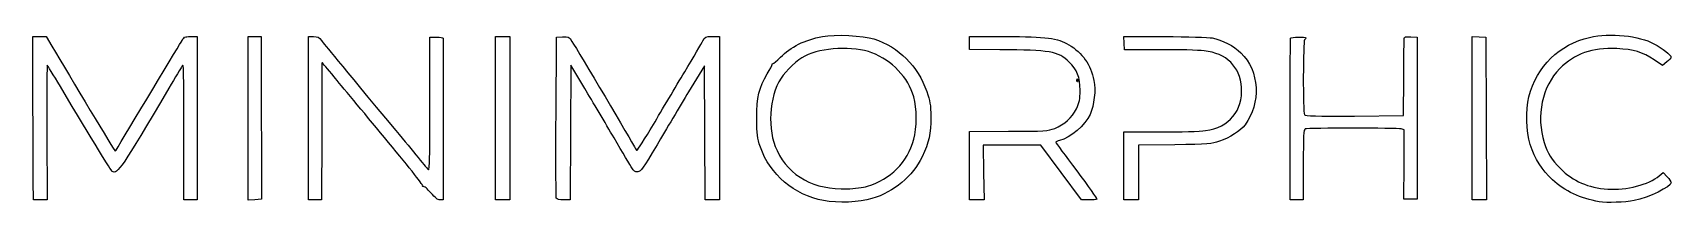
# Model space of a CAD drawing. Extents: x 135 to 1386, y 440 to 571.
import ezdxf

# ---------------------------------------------------------------- set-up
doc = ezdxf.new("R2010")
doc.units = 0
doc.layers.add('Image', color=7, linetype='CONTINUOUS')

msp = doc.modelspace()

# ---------------------------------------------------------------- linework, layer by layer
at = {"layer": 'Image', "color": 7}
for points in [[(134.9469, 519.60668), (134.81102, 567.85588), (139.94705, 567.85668), (145.08309, 567.85749), (149.34024, 560.60749)], [(255.39651, 567.85749), (260.31102, 567.85749), (260.31102, 505.35749), (260.31102, 442.85749), (255.31102, 442.85749), (250.31102, 442.85749), (250.23682, 487.60749)], [(299.31102, 505.30523), (299.31102, 567.85749), (304.31102, 567.85749), (309.31102, 567.85749), (309.37352, 514.35749)], [(345.31102, 505.35753), (345.31102, 567.85753), (349.24293, 567.85753)], [(438.12644, 515.85753), (438.06744, 567.35753), (443.18924, 567.35753)], [(448.31104, 566.60753), (448.31104, 504.35753), (448.31104, 442.85753), (445.93251, 442.85753)], [(534.50884, 506.46471), (534.81102, 567.35753), (539.5119, 567.66032)], [(653.8367, 567.85753), (659.31102, 567.85753), (659.31102, 505.35753), (659.31102, 442.85753), (653.82002, 442.85753), (648.32902, 442.85753), (648.07002, 494.21027), (647.81102, 545.563), (635.81102, 525.59865)], [(873.56125, 557.78643), (850.31102, 557.85753), (850.31102, 562.85753), (850.31102, 567.85753), (877.72305, 567.85753)], [(995.31101, 557.79432), (968.81101, 557.72242), (968.50781, 562.81612), (968.20471, 567.90981), (999.50781, 567.81611)], [(1187.3311, 567.65979), (1192.3511, 567.35753), (1192.3511, 505.35753), (1192.3511, 443.35753), (1187.2722, 443.35753), (1182.1934, 443.35753), (1182.2864, 469.99174), (1182.3794, 496.62594), (1180.0999, 497.19513)], [(556.42395, 528.14435), (545.81102, 545.93118), (545.55202, 494.39435), (545.29302, 442.85753), (540.27064, 442.85753)], [(1382.9558, 548.40011), (1379.6005, 545.84094), (1373.2058, 550.12198)], [(1144.3777, 507.09518), (1181.811, 507.35753), (1182.0394, 536.35753)], [(309.50283, 452.10749), (309.56963, 443.35749), (304.44032, 443.05523), (299.31102, 442.75297), (299.31102, 505.30523)], [(355.51286, 492.10753), (355.31102, 442.85753), (350.31102, 442.85753), (345.31102, 442.85753), (345.31102, 505.35753)], [(1105.3205, 469.75032), (1105.3205, 442.85753), (1100.3205, 442.85753), (1095.3205, 442.85753), (1095.311, 504.35753)], [(145.6473, 494.35749), (145.82898, 442.85749), (140.56999, 442.85749), (135.31102, 442.85749), (135.1969, 457.10749)], [(850.31279, 469.10753), (850.31479, 495.35753), (880.06302, 495.39273)], [(968.31101, 468.85753), (968.31101, 494.85753), (996.06101, 494.87733)], [(941.39435, 442.90447), (935.81102, 442.95137), (920.36897, 463.90443), (904.92692, 484.85749), (882.86897, 484.85849), (860.81102, 484.85949), (861.11715, 463.8584), (861.42328, 442.85749), (855.86715, 442.85749), (850.31102, 442.85749), (850.31279, 469.10753)], [(1007.061, 485.06504), (979.31101, 484.6706), (979.31101, 463.76406), (979.31101, 442.85753), (973.81101, 442.85753), (968.31101, 442.85753), (968.31101, 468.85753)], [(1377.1819, 461.40233), (1380.2364, 463.97252), (1383.2444, 460.665)]]:
    msp.add_lwpolyline(points, dxfattribs=at)
for points in [[(488.31102, 505.35753), (488.31102, 567.85753), (493.81102, 567.85753), (499.31102, 567.85753), (499.31102, 505.35753), (499.31102, 442.85753), (493.81102, 442.85753), (488.31102, 442.85753)], [(1234.311, 505.40979), (1234.311, 567.96205), (1239.561, 567.65979), (1244.811, 567.35753), (1245.0686, 505.10753), (1245.3261, 442.85753), (1239.8186, 442.85753), (1234.311, 442.85753)], [(932.39001, 534.44082)], [(772.31098, 453.3787)], [(534.72745, 444.21471)], [(738.93034, 442.39145)], [(1331.311, 441.54906)]]:
    msp.add_lwpolyline(points, close=True, dxfattribs=at)
for points in [[(197.85537, 480.08089), (198.22784, 480.4708), (245.07648, 558.44177), (248.0421, 563.60749)], [(248.0421, 563.60749), (250.39159, 567.69998), (250.66414, 567.85749), (255.39651, 567.85749)], [(349.24293, 567.85753), (352.47438, 567.85753), (353.55715, 567.32061), (355.32096, 564.84357)], [(355.32096, 564.84357), (357.47641, 561.81653), (368.36933, 548.60548), (412.1651, 495.90246)], [(443.18924, 567.35753), (446.00623, 567.35753), (448.31104, 567.02003), (448.31104, 566.60753)], [(539.5119, 567.66032), (543.99029, 567.94877), (544.3276, 567.78311), (546.63867, 564.16032)], [(546.63867, 564.16032), (551.4573, 556.60672), (593.31026, 485.9533), (594.45685, 483.43682)], [(632.79472, 540.85753), (639.52235, 552.13253), (645.77728, 562.82003), (646.69458, 564.60753)], [(646.69458, 564.60753), (648.26887, 567.6753), (648.66932, 567.85753), (653.8367, 567.85753)], [(705.89285, 551.97258), (713.76209, 560.01317), (724.37652, 565.27964), (737.99784, 567.90184)], [(737.99784, 567.90184), (747.38236, 569.70842), (769.18715, 568.66732), (777.31102, 566.02477)], [(777.31102, 566.02477), (796.36948, 559.8254), (810.85451, 545.42728), (817.67631, 525.90166)], [(877.72305, 567.85753), (909.44916, 567.85753), (917.41711, 566.83089), (926.12129, 561.62163)], [(999.50781, 567.81611), (1016.7246, 567.76451), (1033.061, 567.30166), (1035.811, 566.78743)], [(1035.811, 566.78743), (1042.9298, 565.45627), (1052.458, 560.50816), (1057.6852, 555.42791)], [(1095.311, 504.35753), (1095.311, 538.18253), (1095.4235, 566.19503), (1095.561, 566.60753)], [(1095.561, 566.60753), (1095.9038, 567.63585), (1107.311, 567.81797), (1107.311, 566.79513)], [(1106.311, 565.35753), (1105.1037, 564.61139), (1104.9434, 509.98481), (1106.143, 508.09518)], [(1107.311, 566.79513), (1107.311, 566.34437), (1106.861, 565.69745), (1106.311, 565.35753)], [(1182.0394, 536.35753), (1182.1649, 552.30753), (1182.2774, 565.94355), (1182.2894, 566.65979)], [(1182.2894, 566.65979), (1182.3044, 567.5946), (1183.7275, 567.87676), (1187.3311, 567.65979)], [(1277.6696, 521.85749), (1283.6136, 544.92397), (1301.0986, 562.04386), (1324.0084, 567.22863)], [(1324.0084, 567.22863), (1339.7405, 570.789), (1361.9885, 568.56218), (1373.1803, 562.30697)], [(149.34024, 560.60749), (163.26574, 536.89217), (197.63316, 479.84827), (197.85537, 480.08089)], [(700.30952, 547.35842), (700.67536, 547.13232), (703.18786, 549.20869), (705.89285, 551.97258)], [(724.49613, 552.95195), (719.08331, 550.19053), (710.1238, 541.79925), (706.41174, 536.01451)], [(775.81098, 555.44806), (761.76752, 560.76414), (737.49495, 559.58345), (724.49613, 552.95195)], [(807.80043, 521.73649), (803.57918, 536.48804), (791.06824, 549.6725), (775.81098, 555.44806)], [(926.49708, 548.33624), (918.05509, 556.54083), (911.73134, 557.66975), (873.56125, 557.78643)], [(926.12129, 561.62163), (936.81372, 555.22243), (942.82739, 546.66093), (945.40894, 534.16231)], [(1029.5042, 556.97861), (1025.2729, 557.46682), (1009.886, 557.83389), (995.31101, 557.79432)], [(1058.0831, 528.79867), (1056.9231, 545.01127), (1046.8115, 554.98166), (1029.5042, 556.97861)], [(1057.6852, 555.42791), (1071.8023, 541.70765), (1073.2101, 516.70258), (1060.7828, 500.40949)], [(1344.7487, 558.59928), (1325.8014, 559.44799), (1312.6541, 554.83716), (1301.1417, 543.30605)], [(1373.2058, 550.12198), (1364.2572, 556.11269), (1357.8854, 558.01084), (1344.7487, 558.59928)], [(1373.1803, 562.30697), (1379.6212, 558.70706), (1386.2435, 553.5767), (1386.2801, 552.15838)], [(1386.2801, 552.15838), (1386.2971, 551.49887), (1384.8011, 549.80765), (1382.9558, 548.40011)], [(145.80301, 545.85749), (145.61745, 545.85749), (145.54738, 522.68249), (145.6473, 494.35749)], [(155.88095, 529.60749), (150.52364, 538.54499), (145.98857, 545.85749), (145.80301, 545.85749)], [(248.77716, 545.06802), (248.13537, 544.12723), (243.63561, 536.60749), (238.77769, 528.35749)], [(250.23682, 487.60749), (250.13528, 548.83441), (250.17882, 547.12262), (248.77716, 545.06802)], [(355.78459, 547.85753), (355.55702, 547.85753), (355.4482, 546.39503), (355.54276, 544.60753)], [(355.54276, 544.60753), (355.63736, 542.82003), (355.62386, 519.19503), (355.51286, 492.10753)], [(364.98862, 537.10753), (360.15398, 543.02003), (356.01217, 547.85753), (355.78459, 547.85753)], [(608.85425, 500.60753), (615.29388, 511.47003), (626.06709, 529.58253), (632.79472, 540.85753)], [(687.83636, 505.35749), (687.80716, 521.51272), (689.59586, 529.0567), (695.89805, 539.35749)], [(695.89805, 539.35749), (697.91704, 542.65749), (699.58591, 545.9002), (699.60665, 546.5635)], [(699.60665, 546.5635), (699.62735, 547.22681), (699.94368, 547.58452), (700.30952, 547.35842)], [(934.80003, 526.8575), (934.78693, 536.74205), (932.59662, 542.40823), (926.49708, 548.33624)], [(1301.1417, 543.30605), (1287.7438, 529.88646), (1282.9548, 507.01681), (1289.2928, 486.72258)], [(195.57588, 464.72554), (194.69038, 465.30173), (181.68053, 486.56653), (155.88095, 529.60749)], [(238.77769, 528.35749), (202.75998, 467.19015), (199.39809, 462.23842), (195.57588, 464.72554)], [(403.56658, 490.54702), (387.18333, 510.2428), (369.82325, 531.19503), (364.98862, 537.10753)], [(578.8108, 490.35753), (572.33514, 501.35753), (562.26106, 518.3616), (556.42395, 528.14435)], [(706.41174, 536.01451), (697.01763, 521.37505), (695.65325, 496.69818), (703.34737, 480.59066)], [(817.67631, 525.90166), (820.2613, 518.50279), (820.67086, 515.88299), (820.73172, 506.35749)], [(932.0003, 512.63325), (934.4166, 517.55383), (934.80967, 519.55088), (934.80003, 526.8575)], [(932.91523, 533.12832), (932.58294, 532.79603), (932.34659, 533.38666), (932.39001, 534.44082)], [(932.38997, 534.44082), (932.43797, 535.60577), (932.67491, 535.84272), (932.99413, 535.04499)], [(932.99413, 535.04499), (933.283, 534.32312), (933.24748, 533.46061), (932.91523, 533.12832)], [(945.40894, 534.16231), (946.90611, 526.91374), (945.57596, 515.50557), (942.39526, 508.31507)], [(1030.596, 495.87822), (1048.7094, 498.49734), (1059.3402, 511.22944), (1058.0831, 528.79867)], [(135.1969, 457.10749), (135.1341, 464.94499), (135.02163, 493.06963), (134.9469, 519.60668)], [(309.37352, 514.35749), (309.40792, 484.93249), (309.46612, 456.91999), (309.50283, 452.10749)], [(436.99824, 465.90246), (437.91893, 464.70435), (438.17221, 475.91885), (438.12644, 515.85753)], [(635.81102, 525.59865), (629.21102, 514.61826), (618.35087, 496.38371), (611.67736, 485.07743)], [(807.87163, 489.35749), (810.25441, 497.5833), (810.2199, 513.28152), (807.80043, 521.73649)], [(1278.6548, 485.35749), (1275.4192, 495.29434), (1274.9835, 511.4339), (1277.6696, 521.85749)], [(534.72745, 444.21471), (534.44101, 444.96115), (534.34264, 472.97365), (534.50884, 506.46471)], [(690.62761, 483.35749), (688.12648, 490.59166), (687.85927, 492.6977), (687.83636, 505.35749)], [(820.73172, 506.35749), (820.81512, 493.30807), (819.49809, 487.28381), (814.06387, 475.85749)], [(915.3906, 497.65073), (922.97024, 500.6704), (928.63508, 505.78028), (932.0003, 512.63325)], [(942.39526, 508.31507), (938.75968, 500.09623), (927.4613, 490.41734), (919.06102, 488.32552)], [(1106.143, 508.09518), (1106.7698, 507.10769), (1115.0951, 506.88995), (1144.3777, 507.09518)], [(432.67815, 453.64251), (433.05576, 454.2535), (420.20292, 470.54695), (403.56658, 490.54702)], [(412.1651, 495.90246), (425.17035, 480.25217), (436.34527, 466.75217), (436.99824, 465.90246)], [(592.39672, 467.32227), (591.40013, 468.99166), (585.28646, 479.35753), (578.8108, 490.35753)], [(596.38894, 480.85753), (596.80524, 480.85753), (602.41462, 489.74503), (608.85425, 500.60753)], [(772.31102, 453.3787), (790.26723, 458.82938), (802.66081, 471.3687), (807.87163, 489.35749)], [(880.06302, 495.39273), (908.42082, 495.42633), (910.07203, 495.53185), (915.3906, 497.65073)], [(919.06102, 488.32552), (917.54852, 487.94887), (916.3117, 487.352), (916.31253, 486.99912)], [(996.06101, 494.87733), (1011.3235, 494.88823), (1026.8642, 495.33862), (1030.596, 495.87822)], [(1060.7828, 500.40949), (1057.2466, 495.77335), (1049.1634, 490.52647), (1041.257, 487.73518)], [(1106.7637, 497.19713), (1105.5556, 496.73355), (1105.3205, 492.26203), (1105.3205, 469.75032)], [(1180.0999, 497.19513), (1177.1646, 497.9281), (1108.6734, 497.93017), (1106.7637, 497.19713)], [(594.45685, 483.43682), (595.10321, 482.01821), (595.97265, 480.85753), (596.38894, 480.85753)], [(611.67736, 485.07743), (600.87106, 466.76935), (599.2519, 464.50778), (596.87621, 464.40378)], [(738.93034, 442.39145), (716.29234, 446.67826), (697.92257, 462.25785), (690.62761, 483.35749)], [(703.34737, 480.59066), (712.75745, 460.8908), (731.76145, 450.50228), (756.81098, 451.36482)], [(814.06387, 475.85749), (806.97738, 460.95698), (792.8225, 449.12243), (775.81102, 443.87521)], [(916.31253, 486.99912), (916.31336, 486.64625), (923.46798, 476.82466), (932.2117, 465.17337)], [(1041.257, 487.73518), (1035.2762, 485.6237), (1032.8082, 485.43098), (1007.061, 485.06504)], [(1295.603, 458.30197), (1287.6333, 465.6906), (1282.2719, 474.24945), (1278.6548, 485.35749)], [(1289.2928, 486.72258), (1291.8758, 478.45187), (1294.7331, 473.88909), (1301.7408, 466.84453)], [(596.87621, 464.40378), (594.90305, 464.31738), (593.73705, 465.07708), (592.39672, 467.32227)], [(932.2117, 465.17337), (940.95542, 453.52209), (947.85474, 443.73459), (947.54353, 443.42337)], [(1301.7408, 466.84453), (1311.3598, 457.17482), (1322.8999, 452.16759), (1337.811, 451.19373)], [(433.07293, 453.21037), (432.4604, 452.83181), (432.29143, 453.01678), (432.67815, 453.64251)], [(438.84891, 448.36488), (436.26112, 451.39392), (433.66193, 453.57439), (433.07293, 453.21037)], [(756.81098, 451.36482), (762.31098, 451.55421), (769.28598, 452.46045), (772.31098, 453.3787)], [(1331.311, 441.54906), (1317.1294, 443.92705), (1304.9395, 449.64612), (1295.603, 458.30197)], [(1337.811, 451.19373), (1352.3831, 450.24201), (1369.0566, 454.56533), (1377.1819, 461.40233)], [(1386.2817, 456.12003), (1386.3547, 453.03486), (1369.0968, 444.6428), (1358.1032, 442.41761)], [(1383.2444, 460.665), (1384.8988, 458.84587), (1386.2656, 456.80064), (1386.2817, 456.12003)], [(445.93251, 442.85753), (444.28528, 442.85753), (442.10737, 444.55081), (438.84891, 448.36488)], [(540.27064, 442.85753), (536.96369, 442.85753), (535.07037, 443.32109), (534.72745, 444.21471)], [(775.81102, 443.87521), (766.54649, 441.01756), (749.75347, 440.34195), (738.93034, 442.39145)], [(947.54353, 443.42337), (947.23232, 443.11216), (944.46519, 442.87865), (941.39435, 442.90447)], [(1358.1032, 442.41761), (1351.0149, 440.98289), (1337.3326, 440.53934), (1331.311, 441.54906)]]:
    msp.add_open_spline(points, degree=3, dxfattribs=at)

doc.saveas('drawing.dxf')
